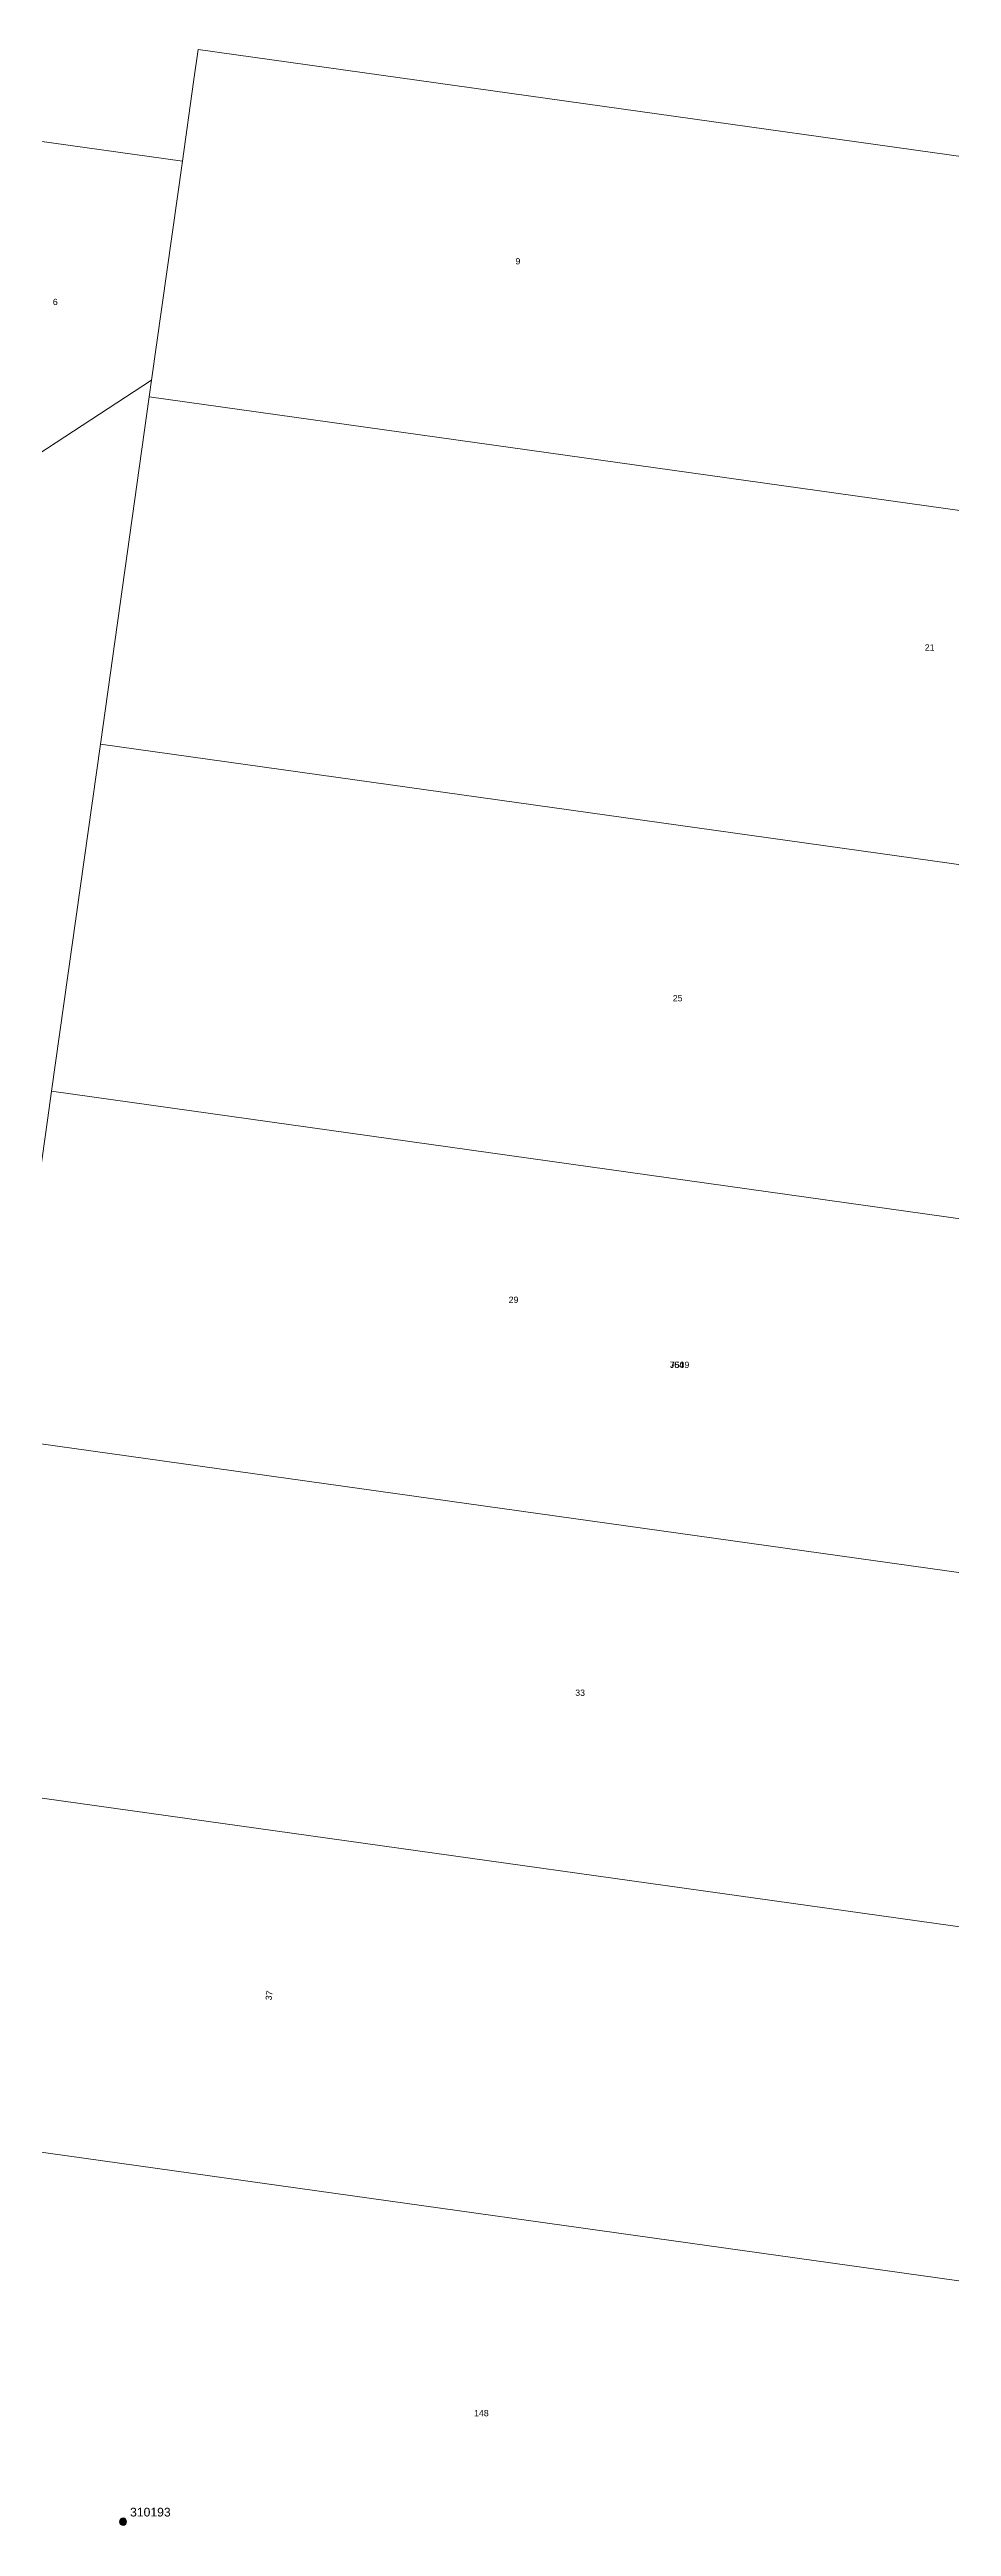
# Model space of a CAD drawing. Header units: metres. Extents: x 277863 to 282129, y 6130772 to 6135401.
# Drawn here: x 279611 to 279870, y 6133432 to 6134142 of the extents above; entities that cross this region are included whole.
import ezdxf
from ezdxf.enums import TextEntityAlignment as Align

# ---------------------------------------------------------------- set-up
doc = ezdxf.new("R2010")
doc.units = ezdxf.units.M
doc.layers.get('0').update_dxf_attribs({"color": 6})
doc.layers.add('Cadastre Land Parcels_SP_EXT', color=9, linetype='Continuous', lineweight=5)
doc.layers.add('Mains_TR_EXT', color=7, linetype='Continuous')
doc.layers.add('SupportsOH_SP_TR_HV_LV_SL_EXT', color=7, linetype='Continuous')
doc.styles.add('POLE_LABEL', font='arial.ttf')
doc.styles.get("Standard").update_dxf_attribs({"font": 'arial.ttf'})

# ---------------------------------------------------------------- blocks, each defined once
blk = doc.blocks.new('POLE_EXT')
blk.add_hatch(color=256).paths.add_polyline_path([(-1, 0, 1), (1, 0, 1)])
blk.add_lwpolyline([(-1, 0, 1), (1, 0, 1)], format="xyb", close=True)
for tag, height, flags, p in [('pNumber', 2.5, 8, (-17.84, 2.07)), ('OWNED_BY', 0.2, 9, (1.35, -0.4)), ('SPECIAL_USE', 0.2, 9, (1.35, -0.8)), ('STATE', 0.2, 9, (1.35, -1)), ('cLV', 0.2, 9, (1.35, -1.4)), ('hDepth', 0.2, 9, (1.35, -1.6)), ('hDia', 0.2, 9, (1.35, -1.8)), ('cHV', 0.2, 9, (1.35, -2)), ('cLinedev', 0.2, 9, (1.35, -3.4)), ('pExisting', 0.2, 9, (1.35, -3.8)), ('pFooting', 0.2, 9, (1.35, -4.4)), ('pNew', 0.2, 9, (1.35, -4.6)), ('pRelocate', 0.2, 9, (1.35, -5)), ('pRemove', 0.2, 9, (1.35, -5.2)), ('pReplace', 0.2, 9, (1.35, -5.4)), ('pStay', 0.2, 9, (1.35, -5.6)), ('pType', 0.2, 9, (1.35, -5.8)), ('cspan', 0.2, 9, (1.35, -6)), ('STREETNAME', 0.2, 9, (1.35, -6.2)), ('SUBURB', 0.2, 9, (1.35, -6.4)), ('OPERATED_BY', 0.2, 9, (1.36, -7.01)), ('PARENT', 0.2, 9, (1.35, -0.6)), ('USAGE', 0.2, 9, (1.35, -1.2)), ('LBRACKET', 0.2, 9, (1.35, -2.2)), ('LExisting', 0.2, 9, (1.35, -2.4)), ('LANTNUMBER', 0.2, 9, (1.35, -2.6)), ('LOther', 0.2, 9, (1.35, -2.8)), ('LRemove', 0.2, 9, (1.35, -3)), ('LEGEND', 0.2, 9, (1.35, -3.2)), ('LOCATION', 0.2, 9, (1.35, -3.6)), ('PFNUMBER', 0.2, 9, (1.35, -4)), ('NEWPFNUMBER', 0.2, 9, (1.35, -4.2)), ('NOTES', 0.2, 9, (1.35, -6.6)), ('MAINTAINED_BY', 0.2, 9, (1.36, -6.81))]:
    blk.add_attdef(tag, text='', height=height, dxfattribs=dict(flags=flags)).set_placement(p, align=Align.MIDDLE_LEFT)
at = {"style": 'POLE_LABEL'}
for tag, height, flags, p in [('STRUCTURE_PLANT_NUMBER', 0.2, 9, (1.35, 0.03)), ('ASSET_NUM', 2.5, 8, (2, 2)), ('STREET_CODE', 0.2, 9, (1.35, -0.2))]:
    blk.add_attdef(tag, text='', height=height, dxfattribs=dict(at, flags=flags)).set_placement(p, align=Align.MIDDLE_LEFT)
at = {"flags": 1}
blk.add_attdef('Z', (1.35, -7.33), '', height=0.2, dxfattribs=at)

msp = doc.modelspace()

# ---------------------------------------------------------------- linework, layer by layer
at = {"layer": 'Cadastre Land Parcels_SP_EXT', "linetype": 'Continuous'}
for points in [[(279995.94, 6134094.25), (279653.52, 6134142.26), (279652.21, 6134132.97), (279649.01, 6134110.19), (279640.17, 6134047.4), (279639.5, 6134042.64), (279981.97, 6133994.62), (279995.94, 6134094.25)], [(279582.59, 6134009.81), (279640.17, 6134047.4), (279649.01, 6134110.19), (279597.74, 6134117.41), (279589.65, 6134059.97), (279582.59, 6134009.81)], [(279977.38, 6133961.88), (279980.17, 6133981.8), (279981.97, 6133994.62), (279639.5, 6134042.64), (279625.48, 6133943.02), (279968, 6133894.99), (279977.38, 6133961.88)], [(279954.03, 6133795.36), (279968, 6133894.99), (279625.48, 6133943.02), (279611.47, 6133843.39), (279954.03, 6133795.36)], [(279940.06, 6133695.73), (279954.03, 6133795.36), (279611.47, 6133843.39), (279610.3, 6133835.11), (279597.45, 6133743.77), (279940.06, 6133695.73)], [(279926.09, 6133596.1), (279940.06, 6133695.73), (279597.45, 6133743.77), (279583.43, 6133644.15), (279926.09, 6133596.1)], [(279569.42, 6133544.52), (279912.12, 6133496.47), (279926.09, 6133596.1), (279583.43, 6133644.15), (279582.62, 6133638.34), (279577.04, 6133598.71), (279571.46, 6133559.07), (279569.42, 6133544.52)], [(279896.04, 6133381.8), (279912.12, 6133496.47), (279569.42, 6133544.52), (279553.34, 6133430.23), (279896.04, 6133381.8)]]:
    msp.add_lwpolyline(points, close=True, dxfattribs=at)
msp.add_lwpolyline([(279610.3, 6133835.11), (279611.47, 6133843.39), (279611.47, 6133843.39), (279625.48, 6133943.02), (279639.5, 6134042.64), (279640.17, 6134047.4), (279582.59, 6134009.81)], dxfattribs=at)

# ---------------------------------------------------------------- block references
at = {"layer": 'SupportsOH_SP_TR_HV_LV_SL_EXT'}
ref = msp.add_blockref('POLE_EXT', (279632, 6133433), dxfattribs=at)
ref.add_attrib('ASSET_NUM', '310193', dxfattribs={"layer": '0', "height": 2.5, "style": 'POLE_LABEL'}).set_placement((279634, 6133433.75), align=Align.BOTTOM_LEFT)

# ---------------------------------------------------------------- texts
at = {"layer": 'Cadastre Land Parcels_SP_EXT'}
for s, p in [('9', (279744.62, 6134080.62)), ('6', (279611.83, 6134068.95)), ('21', (279862.09, 6133969.82)), ('25', (279789.75, 6133869.19)), ('29', (279742.66, 6133782.67)), ('33', (279761.76, 6133669.94)), ('148', (279732.73, 6133463.26))]:
    msp.add_text(s, height=1.8, dxfattribs=at).set_placement(p)
msp.add_text('37', height=1.8, rotation=82.01, dxfattribs=at).set_placement((279674.6, 6133582.48))
at = {"layer": 'Mains_TR_EXT'}
for s in ['J64', '7509']:
    msp.add_text(s, height=1.8, dxfattribs=at).set_placement((279788.91, 6133764.01))

doc.saveas('drawing.dxf')
